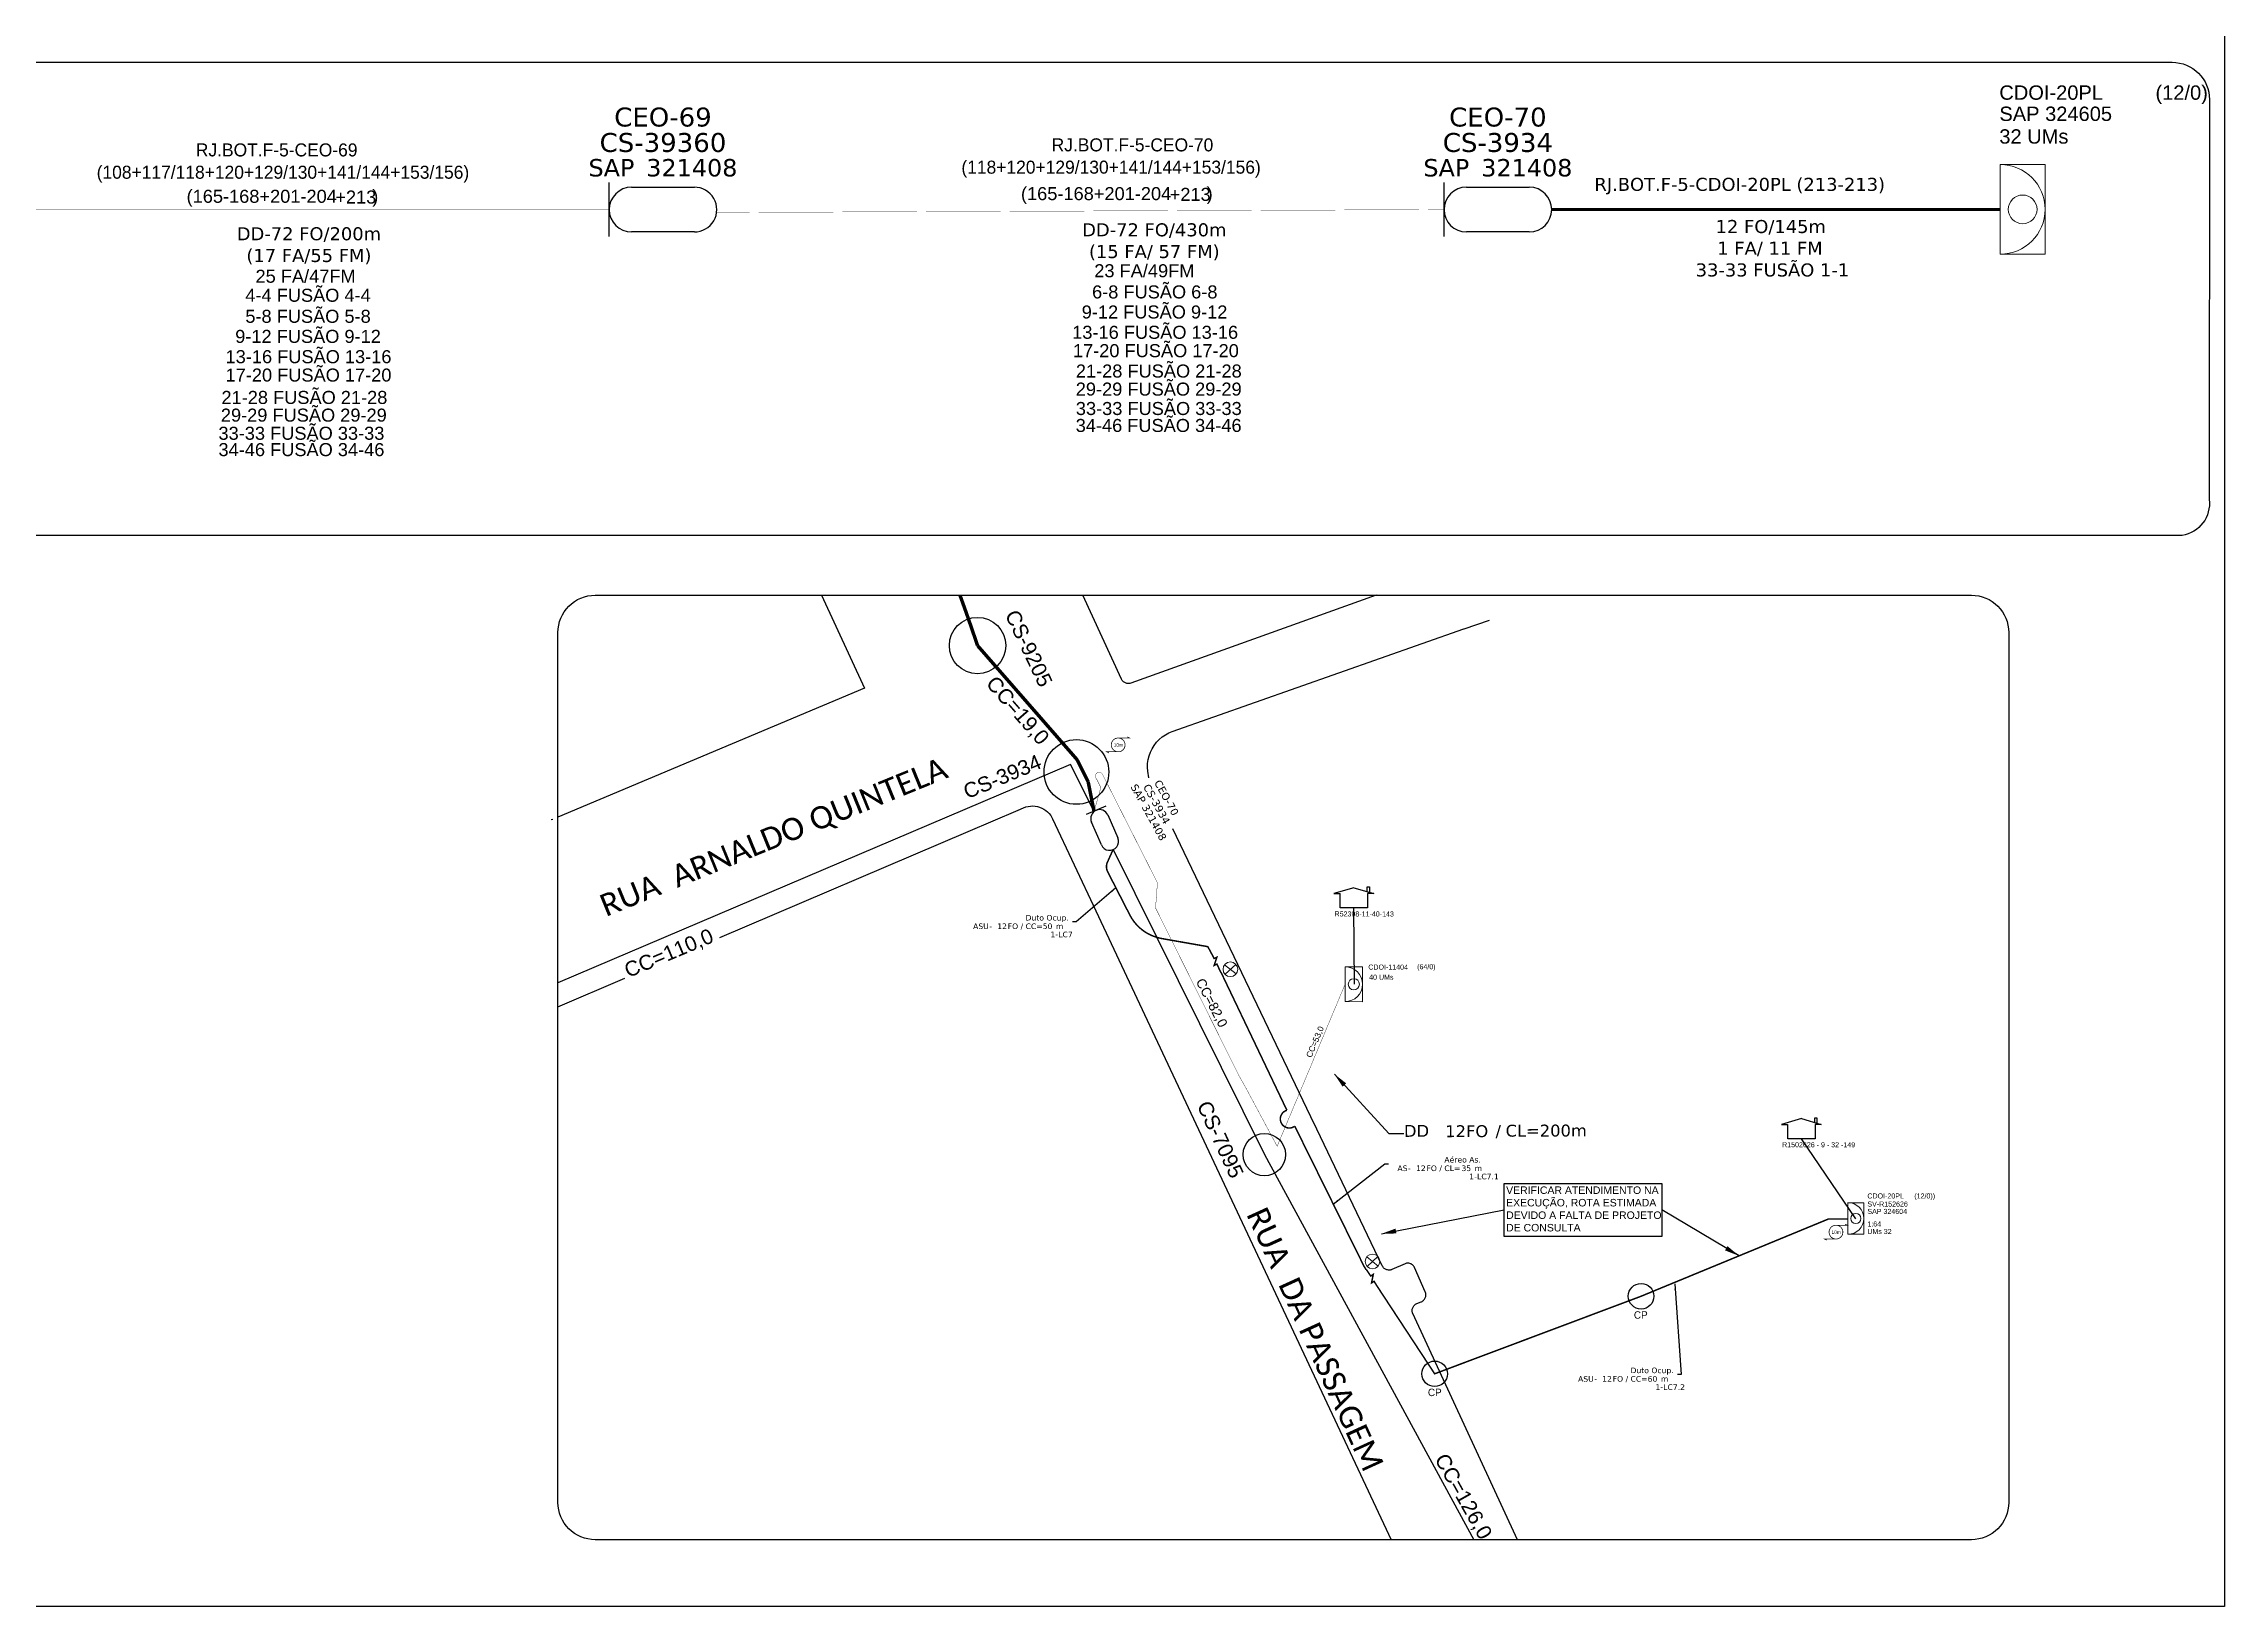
# Model space of a CAD drawing. Header units: millimetres. Extents: x 3898 to 4492, y 1279 to 1699.
# Drawn here: x 4198.3 to 4491.6, y 1279.1 to 1489.2 of the extents above; entities that cross this region are included whole.
import ezdxf
from ezdxf.enums import TextEntityAlignment as Align

# ---------------------------------------------------------------- set-up
doc = ezdxf.new("R2010")
doc.units = ezdxf.units.MM
doc.linetypes.add('PHANTOM2', pattern=[1.25, 0.625, -0.125, 0.125, -0.125, 0.125, -0.125])
for name, color, linetype in [('10.1-Caixas Subterrâneas', 5, 'Continuous'), ('10.2-Nº Policía', 7, 'Continuous'), ('20.4-CEOS', 1, 'Continuous'), ('30.0 - Legenda dos cabos', 7, 'Continuous'), ('CAP a instalar', 1, 'Continuous'), ('CD a instalar', 1, 'Continuous'), ('CEO', 1, 'Continuous'), ('CEOS', 1, 'Continuous'), ('Folga', 1, 'Continuous'), ('label_cabos', 7, 'Continuous'), ('Legenda', 1, 'Continuous'), ('ml', 1, 'Continuous'), ('Subida Lateral', 5, 'Continuous'), ('surveys legendas', 7, 'Continuous')]:
    doc.layers.add(name, color=color, linetype=linetype)
for name, color, linetype, lineweight in [('10.4-Postes', 1, 'Continuous', 0), ("20.0-LEGENDA DOS CDO'S", 1, 'Continuous', 0), ('20.1-CDO_INTERIOR', 1, 'Continuous', 0)]:
    doc.layers.add(name, color=color, linetype=linetype, lineweight=lineweight)
doc.layers.add('DROP DE CLIENTE', color=140, linetype='Continuous', plot=False)
doc.layers.add('EXTRA', color=50, linetype='Continuous', plot=False)
doc.styles.add('ARIAL', font='arial.ttf')
doc.styles.add('Legend', font='calibri.ttf')
doc.styles.add('siredit', font='verdana.ttf')
doc.dimstyles.new('CC', dxfattribs={"dimtxt": 0.8, "dimasz": 2, "dimexe": 0.18, "dimexo": 0.0625, "dimgap": 0.09, "dimtad": 0, "dimdec": 0, "dimrnd": 1, "dimzin": 0, "dimdsep": 46, "dimtxsty": 'siredit', "dimblk": 'NONE', "dimcen": 0, "dimse1": 1, "dimse2": 1, "dimsd1": 1, "dimsd2": 1, "dimclrt": 7, "dimadec": 0, "dimazin": 0, "dimtfac": 1, "dimtdec": 0, "dimtofl": 0, "dimtmove": 0, "dimatfit": 3, "dimfxl": 0, "dimtolj": 1, "dimtzin": 0, "dimarcsym": 0})
doc.dimstyles.new('CL', dxfattribs={"dimtxt": 1, "dimasz": 2, "dimexe": 0.18, "dimexo": 0.0625, "dimgap": 0.09, "dimtad": 0, "dimdec": 0, "dimrnd": 1, "dimzin": 0, "dimdsep": 46, "dimtxsty": 'siredit', "dimblk": 'NONE', "dimcen": 0, "dimse1": 1, "dimse2": 1, "dimsd1": 1, "dimsd2": 1, "dimclrt": 7, "dimadec": 0, "dimazin": 0, "dimtfac": 1, "dimtdec": 0, "dimtofl": 0, "dimtmove": 0, "dimatfit": 3, "dimfxl": 0, "dimtolj": 1, "dimtzin": 0, "dimarcsym": 0})
doc.dimstyles.get("Standard").update_dxf_attribs({"dimtxt": 0.18, "dimasz": 0.18, "dimexe": 0.18, "dimexo": 0.0625, "dimgap": 0.09, "dimtad": 0, "dimtih": 1, "dimtoh": 1, "dimdec": 4, "dimzin": 0, "dimdsep": 46, "dimtxsty": 'Standard', "dimcen": 0.09, "dimadec": 0, "dimazin": 0, "dimtfac": 1, "dimtdec": 4, "dimtofl": 0, "dimtmove": 0, "dimatfit": 3, "dimfxl": 0, "dimtolj": 1, "dimtzin": 0, "dimarcsym": 0})

# ---------------------------------------------------------------- blocks, each defined once
blk = doc.blocks.new('PTPT')
at = {"layer": '10.4-Postes', "color": 1, "linetype": 'PHANTOM2'}
for points in [[(-0.0000079, 0.0000104), (0.0000075, -0.000002)], [(0.000007, 0.0000109), (-0.0000074, -0.0000025)]]:
    blk.add_lwpolyline(points, dxfattribs=at)
at = {"layer": '10.4-Postes', "color": 1}
blk.add_circle((-0.0000002, 0.0000042), 0.00000987, dxfattribs=at)
blk = doc.blocks.new('CDOI_PADRÃO')
at = {"layer": '20.1-CDO_INTERIOR', "color": 0, "lineweight": 18}
for p, q in [((3.07, 6.14), (-3.07, 6.14)), ((-3.07, 6.14), (-3.07, -6.14)), ((3.07, -6.14), (3.07, 6.14)), ((-3.07, -6.14), (3.07, -6.14))]:
    blk.add_line(p, q, dxfattribs=at)
for centre, major_axis, start_param, end_param in [((-3.07, 0), (4.34, 4.34), 3.926991, 7.068583), ((0, 0), (1.39, 1.39), 5.497787, 11.780972)]:
    blk.add_ellipse(centre, major_axis=major_axis, ratio=1, start_param=start_param, end_param=end_param, dxfattribs=at)
blk = doc.blocks.new('SURVEY_SURVEY')
for p, q in [((0, 0.0000254), (-0.0000251, 0.000018)), ((-0.0000251, 0.000018), (-0.0000173, 0.000018)), ((-0.0000172, 0), (-0.0000172, 0.0000179)), ((0.0000172, 0), (-0.0000172, 0)), ((0, 0.0000254), (0.0000251, 0.000018)), ((0.0000169, 0.0000264), (0.0000195, 0.0000264)), ((0.0000169, 0.0000205), (0.0000169, 0.0000264)), ((0.0000251, 0.000018), (0.0000172, 0.000018)), ((0.0000172, 0.000018), (0.0000172, 0)), ((0.0000195, 0.0000264), (0.0000195, 0.0000198))]:
    blk.add_line(p, q)
blk = doc.blocks.new('LEGENDA DOS CABOS')
at = {"layer": 'EXTRA', "style": 'siredit'}
for tag, p in [('ID', (4.6, 0.97)), ('XX', (9.03, 0.97))]:
    blk.add_attdef(tag, text='', height=0.48, rotation=359.69, dxfattribs=at).set_placement(p, align=Align.MIDDLE_CENTER)
at = {"layer": 'Legenda', "color": 7, "style": 'siredit'}
for tag, p in [('TIPO_CABO', (1.31, 0)), ('CABO', (4.69, -0.05)), ('/', (6.81, -0.05)), ('METROS', (10.03, -0.05))]:
    blk.add_attdef(tag, text='', height=0.8, rotation=359.69, dxfattribs=at).set_placement(p, align=Align.MIDDLE_CENTER)
blk = doc.blocks.new('_None')
blk = doc.blocks.new('A$C07E14978')
at = {"layer": 'Folga', "color": 0, "const_width": 0.137}
for points in [[(2.23, 0.28), (0.03, 0.28), (0.47, 0.06)], [(2.23, 2.92), (4.42, 2.92), (3.98, 3.13)]]:
    blk.add_lwpolyline(points, dxfattribs=at)
at = {"layer": 'Folga', "color": 0, "const_width": 0.146}
blk.add_lwpolyline([(2.23, 2.92, 1.000012), (2.23, 0.28, 0.999978)], format="xyb", close=True, dxfattribs=at)
at = {"layer": 'Folga', "color": 0}
blk.add_text('10m', height=0.659, dxfattribs=at).set_placement((1.38, 1.27))
blk = doc.blocks.new('CDOI_CT_DRT')
at = {"layer": '20.1-CDO_INTERIOR', "color": 0, "lineweight": 18}
blk.add_lwpolyline([(2.13, -2.13), (2.13, 2.12), (0, 2.12), (0, -2.13)], close=True, dxfattribs=at)
blk.add_circle((1.06, 0), 0.68, dxfattribs=at)
blk.add_arc((0, 0), 2.13, 269.9724, 89.9724, dxfattribs=at)
at = {"layer": "20.0-LEGENDA DOS CDO'S", "color": 0, "style": 'ARIAL'}
for tag, p in [('CDO_N', (2.61, 2.69)), ('SAP', (2.61, 0.61)), ('SURVEY', (2.61, 1.6)), ('1:XX', (2.6, -1.08)), ('UMS', (2.6, -2.09))]:
    blk.add_attdef(tag, p, '', height=0.68, rotation=359.9724, dxfattribs=at)
blk.add_attdef('FIBRAS_UTILIZADAS', text='', height=0.68, rotation=359.9724, dxfattribs=at).set_placement((10.32, 2.69), align=Align.CENTER)
blk = doc.blocks.new('*U129')
at = {"layer": '30.0 - Legenda dos cabos', "color": 0, "style": 'siredit'}
for s, p in [('Aéreo As.', (7.5, 0.55)), ('CL=', (7.5, -0.6))]:
    blk.add_text(s, height=0.75, dxfattribs=at).set_placement(p, align=Align.MIDDLE_LEFT)
for s, p in [('-', (2.8, -0.6)), ('/', (7, -0.6)), ('-', (11.7, -1.7))]:
    blk.add_text(s, height=0.75, dxfattribs=at).set_placement(p, align=Align.MIDDLE_CENTER)
for s, p in [('FO', (6.5, -0.6)), ('m', (12.58, -0.6))]:
    blk.add_text(s, height=0.75, dxfattribs=at).set_placement(p, align=Align.MIDDLE_RIGHT)
at = {"layer": '30.0 - Legenda dos cabos', "color": 0, "style": 'siredit', "flags": 9}
blk.add_attdef('DESTINO_CABO', text='', height=0.75, dxfattribs=at).set_placement((3.65, 0.55), align=Align.MIDDLE_CENTER)
at = {"layer": '30.0 - Legenda dos cabos', "color": 0, "style": 'siredit', "flags": 8}
for tag, p in [('TIPO_CABO', (2.55, -0.6)), ('FIBRAS', (5, -0.6)), ('CODIGO', (11.5, -1.7))]:
    blk.add_attdef(tag, text='', height=0.75, dxfattribs=at).set_placement(p, align=Align.MIDDLE_RIGHT)
for tag, p in [('COMP_CABO', (9.8, -0.6)), ('LANCE', (11.9, -1.7))]:
    blk.add_attdef(tag, text='', height=0.75, dxfattribs=at).set_placement(p, align=Align.MIDDLE_LEFT)
at = {"layer": '30.0 - Legenda dos cabos', "color": 0}
blk.add_leader([(-7.43, -5.41), (-0.5, 0), (0, 0)], dimstyle='Standard', override={"dimasz": 0.75, "dimgap": 0.5, "dimtad": 0}, dxfattribs=at)
blk = doc.blocks.new('*U130')
at = {"layer": '30.0 - Legenda dos cabos', "color": 0, "style": 'siredit'}
for s, p in [('Duto Ocup.', (7.5, 0.55)), ('CC=', (7.5, -0.6))]:
    blk.add_text(s, height=0.75, dxfattribs=at).set_placement(p, align=Align.MIDDLE_LEFT)
for s, p in [('-', (2.8, -0.6)), ('/', (7, -0.6)), ('-', (11.7, -1.7))]:
    blk.add_text(s, height=0.75, dxfattribs=at).set_placement(p, align=Align.MIDDLE_CENTER)
for s, p in [('FO', (6.5, -0.6)), ('m', (12.58, -0.6))]:
    blk.add_text(s, height=0.75, dxfattribs=at).set_placement(p, align=Align.MIDDLE_RIGHT)
at = {"layer": '30.0 - Legenda dos cabos', "color": 0, "style": 'siredit', "flags": 9}
blk.add_attdef('DESTINO_CABO', text='', height=0.75, dxfattribs=at).set_placement((3.65, 0.55), align=Align.MIDDLE_CENTER)
at = {"layer": '30.0 - Legenda dos cabos', "color": 0, "style": 'siredit', "flags": 8}
for tag, p in [('TIPO_CABO', (2.55, -0.6)), ('FIBRAS', (5, -0.6)), ('CODIGO', (11.5, -1.7))]:
    blk.add_attdef(tag, text='', height=0.75, dxfattribs=at).set_placement(p, align=Align.MIDDLE_RIGHT)
for tag, p in [('COMP_CABO', (9.8, -0.6)), ('LANCE', (11.9, -1.7))]:
    blk.add_attdef(tag, text='', height=0.75, dxfattribs=at).set_placement(p, align=Align.MIDDLE_LEFT)
at = {"layer": '30.0 - Legenda dos cabos', "color": 0}
blk.add_leader([(19.64, 4.58), (14.3, 0), (13.8, 0)], dimstyle='Standard', override={"dimasz": 0.75, "dimgap": 0.5, "dimtad": 0}, dxfattribs=at)
blk = doc.blocks.new('*U131')
at = {"layer": '30.0 - Legenda dos cabos', "color": 0, "style": 'siredit'}
for s, p in [('Duto Ocup.', (7.5, 0.55)), ('CC=', (7.5, -0.6))]:
    blk.add_text(s, height=0.75, dxfattribs=at).set_placement(p, align=Align.MIDDLE_LEFT)
for s, p in [('-', (2.8, -0.6)), ('/', (7, -0.6)), ('-', (11.7, -1.7))]:
    blk.add_text(s, height=0.75, dxfattribs=at).set_placement(p, align=Align.MIDDLE_CENTER)
for s, p in [('FO', (6.5, -0.6)), ('m', (12.58, -0.6))]:
    blk.add_text(s, height=0.75, dxfattribs=at).set_placement(p, align=Align.MIDDLE_RIGHT)
at = {"layer": '30.0 - Legenda dos cabos', "color": 0, "style": 'siredit', "flags": 9}
blk.add_attdef('DESTINO_CABO', text='', height=0.75, dxfattribs=at).set_placement((3.65, 0.55), align=Align.MIDDLE_CENTER)
at = {"layer": '30.0 - Legenda dos cabos', "color": 0, "style": 'siredit', "flags": 8}
for tag, p in [('TIPO_CABO', (2.55, -0.6)), ('FIBRAS', (5, -0.6)), ('CODIGO', (11.5, -1.7))]:
    blk.add_attdef(tag, text='', height=0.75, dxfattribs=at).set_placement(p, align=Align.MIDDLE_RIGHT)
for tag, p in [('COMP_CABO', (9.8, -0.6)), ('LANCE', (11.9, -1.7))]:
    blk.add_attdef(tag, text='', height=0.75, dxfattribs=at).set_placement(p, align=Align.MIDDLE_LEFT)
at = {"layer": '30.0 - Legenda dos cabos', "color": 0}
blk.add_leader([(13.47, 12.17), (14.3, 0), (13.8, 0)], dimstyle='Standard', override={"dimasz": 0.75, "dimgap": 0.5, "dimtad": 0}, dxfattribs=at)

msp = doc.modelspace()

# ---------------------------------------------------------------- linework, layer by layer
at = {"color": 5}
for p, q in [((4336.39, 1392.28), (4267.47, 1362.9)), ((4339.56, 1385.96), (4336.39, 1392.28))]:
    msp.add_line(p, q, dxfattribs=at)
at = {"color": 0}
for p, q in [((4342.12, 1380.85), (4362.46, 1339.82)), ((4362.46, 1339.82), (4390.61, 1288.03))]:
    msp.add_line(p, q, dxfattribs=at)
msp.add_lwpolyline([(3897.56, 1699.06), (4491.56, 1699.06), (4491.56, 1279.06), (3897.56, 1279.06)], close=True)
msp.add_lwpolyline([(3909.98, 1486.73), (4484.54, 1486.73, -0.414214), (4489.54, 1481.73), (4489.51, 1427.94, -0.408247), (4485.86, 1423.1), (3910.04, 1423.1, -0.434941), (3904.98, 1428.39), (3904.98, 1481.73, -0.414214)], format="xyb", close=True)
at = {"color": 4, "linetype": 'Continuous'}
for points in [[(4302.89, 1415.05), (4308.69, 1402.55), (4267.47, 1385.19)], [(4377.51, 1415.05), (4344.5, 1403.23), (4344.49, 1403.22), (4344.39, 1403.19), (4344.28, 1403.18), (4344.18, 1403.17), (4344.07, 1403.17), (4343.97, 1403.19), (4343.87, 1403.21), (4343.77, 1403.25), (4343.68, 1403.3), (4343.59, 1403.35), (4343.51, 1403.42), (4343.43, 1403.49), (4343.36, 1403.57), (4343.3, 1403.66), (4343.26, 1403.75), (4338.03, 1415.05)], [(4346.93, 1390.5), (4346.78, 1391.38), (4346.74, 1391.9), (4346.76, 1392.42), (4346.83, 1392.94), (4346.95, 1393.45), (4347.13, 1393.94), (4347.36, 1394.41), (4347.63, 1394.86), (4347.95, 1395.27), (4348.32, 1395.65), (4348.72, 1395.99), (4349.15, 1396.28), (4349.61, 1396.53), (4350.08, 1396.72), (4389.27, 1410.52), (4389.31, 1410.54), (4392.73, 1411.68)], [(4266.8, 1384.9), (4266.55, 1384.84)], [(4289.24, 1369.01), (4322.62, 1383.29), (4329.35, 1386.16)], [(4329.35, 1386.16), (4330.09, 1386.47), (4330.39, 1386.58), (4330.69, 1386.66), (4331.01, 1386.7), (4331.32, 1386.71), (4331.63, 1386.69), (4331.94, 1386.64), (4332.24, 1386.55), (4332.54, 1386.43), (4332.81, 1386.29), (4333.07, 1386.11), (4333.31, 1385.91), (4333.53, 1385.69), (4333.73, 1385.44), (4333.89, 1385.17), (4333.99, 1384.99), (4339.79, 1372.6), (4379.49, 1288.03)], [(4369.19, 1343.89), (4350.13, 1383.63)], [(4267.47, 1359.7), (4276.46, 1363.55)], [(4396.48, 1288.03), (4382.43, 1318.43), (4382.4, 1318.49), (4382.37, 1318.59), (4382.35, 1318.69), (4382.34, 1318.8), (4382.34, 1318.9), (4382.35, 1319.01), (4382.37, 1319.11), (4382.41, 1319.21), (4382.45, 1319.3), (4382.5, 1319.39), (4382.56, 1319.48), (4382.63, 1319.56), (4382.71, 1319.62), (4382.8, 1319.69), (4382.89, 1319.74), (4382.98, 1319.78), (4383.53, 1320.02), (4383.58, 1320.04), (4383.68, 1320.08), (4383.76, 1320.14), (4383.85, 1320.21), (4383.92, 1320.28), (4383.99, 1320.36), (4384.04, 1320.45), (4384.09, 1320.54), (4384.13, 1320.64), (4384.16, 1320.74), (4384.17, 1320.84), (4384.18, 1320.95), (4384.17, 1321.05), (4384.16, 1321.16), (4384.13, 1321.26), (4384.09, 1321.36), (4382.65, 1324.62), (4382.63, 1324.67), (4382.58, 1324.76), (4382.52, 1324.84), (4382.45, 1324.92), (4382.37, 1324.99), (4382.29, 1325.05), (4382.2, 1325.11), (4382.1, 1325.15), (4382, 1325.18), (4381.9, 1325.21), (4381.79, 1325.22), (4381.69, 1325.22), (4381.59, 1325.21), (4381.48, 1325.18), (4381.38, 1325.15), (4379.58, 1324.35), (4379.56, 1324.34), (4379.46, 1324.31), (4379.36, 1324.29), (4379.25, 1324.28), (4379.15, 1324.28), (4379.04, 1324.3), (4378.94, 1324.32), (4378.84, 1324.36), (4378.75, 1324.4), (4378.66, 1324.46), (4378.58, 1324.52), (4378.5, 1324.59), (4378.43, 1324.67), (4378.37, 1324.76), (4378.32, 1324.85), (4369.01, 1344.26)]]:
    msp.add_lwpolyline(points, dxfattribs=at)
at = {"color": 0, "const_width": 0.0467}
msp.add_lwpolyline([(4339.88, 1390.37, -1.127597), (4340.68, 1390.99), (4340.68, 1390.99), (4348.08, 1376.38)], format="xyb", dxfattribs=at)
for points in [[(4340.47, 1389.19), (4339.88, 1390.37)], [(4340.47, 1389.19), (4339.56, 1385.96)], [(4348.08, 1376.38), (4347.83, 1372.99)], [(4360.07, 1348.61), (4359.05, 1350.42), (4347.83, 1372.99)], [(4360.07, 1348.61), (4364.18, 1340.94), (4373.32, 1362.74)]]:
    msp.add_lwpolyline(points, dxfattribs=at)
at = {"color": 3}
msp.add_lwpolyline([(4394.71, 1335.93), (4415.92, 1335.93), (4415.92, 1328.81), (4394.71, 1328.81)], close=True, dxfattribs=at)
at = {"layer": '10.2-Nº Policía'}
msp.add_lwpolyline([(4272.47, 1415.05), (4457.55, 1415.05, -0.414214), (4462.55, 1410.05), (4462.55, 1293.03, -0.414214), (4457.55, 1288.03), (4272.47, 1288.03, -0.414214), (4267.47, 1293.03), (4267.47, 1410.05, -0.414214)], format="xyb", close=True, dxfattribs=at)
at = {"layer": '10.2-Nº Policía', "color": 1, "const_width": 0.2}
for points in [[(4342.12, 1380.85), (4341.36, 1379.16, 0.228231), (4341.39, 1377.86), (4344.36, 1372.06, 0.234792), (4348.65, 1368.88), (4354.85, 1367.79), (4355.22, 1367.12)], [(4356.4, 1364.76), (4356.86, 1363.86), (4365.49, 1345.78, 1.203743), (4366.55, 1343.64), (4375.89, 1324.74), (4376.15, 1324.34)]]:
    msp.add_lwpolyline(points, format="xyb", dxfattribs=at)
msp.add_lwpolyline([(4377.61, 1322.14), (4385.36, 1310.34), (4413.12, 1320.77), (4438.34, 1331.17), (4440.94, 1331.16)], dxfattribs=at)
at = {"layer": '20.1-CDO_INTERIOR', "color": 1, "lineweight": 18}
msp.add_lwpolyline([(4467.44, 1460.92), (4467.44, 1472.99), (4461.41, 1472.99), (4461.41, 1460.92)], close=True, dxfattribs=at)
msp.add_circle((4464.43, 1466.95), 1.93, dxfattribs=at)
msp.add_arc((4461.41, 1466.95), 6.03, 270, 90, dxfattribs=at)
at = {"layer": '20.4-CEOS', "color": 5}
for p, q in [((4274.36, 1463.3), (4274.36, 1470.55)), ((4277.37, 1469.93), (4285.81, 1469.93)), ((4386.64, 1463.3), (4386.64, 1470.55)), ((4389.64, 1469.93), (4398.09, 1469.93)), ((4285.81, 1463.92), (4277.37, 1463.92)), ((4398.09, 1463.92), (4389.64, 1463.92))]:
    msp.add_line(p, q, dxfattribs=at)
for centre, major_axis, start_param, end_param in [((4277.37, 1466.92), (-2.13, 2.13), -0.785398, 2.356194), ((4285.81, 1466.92), (-2.13, 2.13), 2.356194, 5.497787), ((4389.64, 1466.92), (-2.13, 2.13), -0.785398, 2.356194), ((4398.09, 1466.92), (2.13, 2.13), 3.926991, 7.068583)]:
    msp.add_ellipse(centre, major_axis=major_axis, ratio=1, start_param=start_param, end_param=end_param, dxfattribs=at)
at = {"layer": 'CAP a instalar', "color": 5, "ltscale": 7, "const_width": 0.04}
for points in [[(4189.82, 1466.92), (4274.36, 1466.92)], [(4288.79, 1466.53), (4386.64, 1466.92)]]:
    msp.add_lwpolyline(points, dxfattribs=at)
at = {"layer": 'CAP a instalar', "ltscale": 7, "const_width": 0.4}
msp.add_lwpolyline([(4401.09, 1466.92), (4461.41, 1466.95)], dxfattribs=at)
at = {"layer": 'CAP a instalar', "color": 8, "ltscale": 7, "const_width": 0.467}
msp.add_lwpolyline([(4337.29, 1392.92), (4323.89, 1408.28, 0.00658), (4321.53, 1415.05, 0.00658)], format="xyb", dxfattribs=at)
for points in [[(4338.77, 1389.96), (4337.29, 1392.92)], [(4339.56, 1385.96), (4338.77, 1389.96)]]:
    msp.add_lwpolyline(points, dxfattribs=at)
at = {"layer": 'CEO', "color": 5}
for p, q in [((4340.55, 1381.47), (4339.21, 1384.55)), ((4341.41, 1385.5), (4342.74, 1382.42))]:
    msp.add_line(p, q, dxfattribs=at)
msp.add_lwpolyline([(4341.16, 1386.7), (4338.51, 1385.55)], dxfattribs=at)
for centre, start, end in [((4340.31, 1385.02), 23.4673, 203.4673), ((4341.65, 1381.94), 203.4673, 23.4673)]:
    msp.add_arc(centre, 1.2, start, end, dxfattribs=at)
at = {"layer": 'DROP DE CLIENTE'}
for points in [[(4374.58, 1362.73), (4374.49, 1373)], [(4441.98, 1331.19), (4434.67, 1341.96)]]:
    msp.add_lwpolyline(points, dxfattribs=at)
at = {"layer": 'ml', "color": 5}
for centre, radius in [((4323.89, 1408.28), 3.79), ((4337.19, 1391.28), 4.35), ((4362.46, 1339.82), 2.85), ((4362.46, 1339.82), 2.85), ((4413.12, 1320.77), 1.72), ((4385.36, 1310.34), 1.72)]:
    msp.add_circle(centre, radius, dxfattribs=at)
at = {"layer": 'Subida Lateral', "color": 5, "const_width": 0.2}
for points in [[(4356.4, 1364.76), (4356.08, 1365.44), (4355.71, 1365.26), (4356.07, 1366.37), (4355.7, 1366.19), (4355.22, 1367.12)], [(4377.61, 1322.14), (4377.21, 1322.78), (4376.87, 1322.56), (4377.1, 1323.71), (4376.76, 1323.49), (4376.18, 1324.36)]]:
    msp.add_lwpolyline(points, dxfattribs=at)

# ---------------------------------------------------------------- block references
at = {"layer": '10.4-Postes', "xscale": 100000, "yscale": 100000, "zscale": 100000}
for p in [(4357.91, 1364.32), (4377.02, 1325.03)]:
    msp.add_blockref('PTPT', p, dxfattribs=at)
at = {"layer": '20.1-CDO_INTERIOR'}
msp.add_blockref('CDOI_CT_DRT', (4440.94, 1331.23), dxfattribs=at).add_auto_attribs({'CDO_N': 'CDOI-20PL', 'FIBRAS_UTILIZADAS': '(12/0))', 'SURVEY': 'SV-R152626', 'SAP': 'SAP 324604', '1:XX': '1:64', 'UMS': 'UMs 32'})
at = {"layer": '30.0 - Legenda dos cabos', "ltscale": 2.5}
ref = msp.add_blockref('*U130', (4322.85, 1371.13), dxfattribs=at)
ref.add_attrib('TIPO_CABO', 'ASU', dxfattribs={"color": 0, "height": 0.75, "style": 'siredit'}).set_placement((4325.4, 1370.53), align=Align.MIDDLE_RIGHT)
ref.add_attrib('FIBRAS', '12', dxfattribs={"color": 0, "height": 0.75, "style": 'siredit'}).set_placement((4327.85, 1370.53), align=Align.MIDDLE_RIGHT)
ref.add_attrib('COMP_CABO', '50', dxfattribs={"color": 0, "height": 0.75, "style": 'siredit'}).set_placement((4332.65, 1370.53), align=Align.MIDDLE_LEFT)
ref.add_attrib('LANCE', 'LC7', dxfattribs={"color": 0, "height": 0.75, "style": 'siredit'}).set_placement((4334.75, 1369.43), align=Align.MIDDLE_LEFT)
ref.add_attrib('CODIGO', '1', dxfattribs={"color": 0, "height": 0.75, "style": 'siredit'}).set_placement((4334.35, 1369.43), align=Align.MIDDLE_RIGHT)
ref = msp.add_blockref('*U129', (4379.16, 1338.58), dxfattribs=at)
ref.add_attrib('TIPO_CABO', 'AS', dxfattribs={"color": 0, "height": 0.75, "style": 'siredit'}).set_placement((4381.71, 1337.98), align=Align.MIDDLE_RIGHT)
ref.add_attrib('FIBRAS', '12', dxfattribs={"color": 0, "height": 0.75, "style": 'siredit'}).set_placement((4384.16, 1337.98), align=Align.MIDDLE_RIGHT)
ref.add_attrib('COMP_CABO', '35', dxfattribs={"color": 0, "height": 0.75, "style": 'siredit'}).set_placement((4388.96, 1337.98), align=Align.MIDDLE_LEFT)
ref.add_attrib('LANCE', 'LC7.1', dxfattribs={"color": 0, "height": 0.75, "style": 'siredit'}).set_placement((4391.06, 1336.88), align=Align.MIDDLE_LEFT)
ref.add_attrib('CODIGO', '1', dxfattribs={"color": 0, "height": 0.75, "style": 'siredit'}).set_placement((4390.66, 1336.88), align=Align.MIDDLE_RIGHT)
ref = msp.add_blockref('*U131', (4404.2, 1310.25), dxfattribs=at)
ref.add_attrib('TIPO_CABO', 'ASU', dxfattribs={"color": 0, "height": 0.75, "style": 'siredit'}).set_placement((4406.75, 1309.65), align=Align.MIDDLE_RIGHT)
ref.add_attrib('FIBRAS', '12', dxfattribs={"color": 0, "height": 0.75, "style": 'siredit'}).set_placement((4409.2, 1309.65), align=Align.MIDDLE_RIGHT)
ref.add_attrib('COMP_CABO', '60', dxfattribs={"color": 0, "height": 0.75, "style": 'siredit'}).set_placement((4414, 1309.65), align=Align.MIDDLE_LEFT)
ref.add_attrib('LANCE', 'LC7.2', dxfattribs={"color": 0, "height": 0.75, "style": 'siredit'}).set_placement((4416.1, 1308.55), align=Align.MIDDLE_LEFT)
ref.add_attrib('CODIGO', '1', dxfattribs={"color": 0, "height": 0.75, "style": 'siredit'}).set_placement((4415.7, 1308.55), align=Align.MIDDLE_RIGHT)
at = {"layer": 'CAP a instalar', "color": 7, "ltscale": 7, "xscale": 0.3814914318472802, "yscale": 0.3814914318472802, "zscale": 0.3814914318472802, "rotation": 359.865006255441}
msp.add_blockref('CDOI_PADRÃO', (4374.49, 1362.73), dxfattribs=at)
at = {"layer": 'Folga', "xscale": 0.7017463766387664, "yscale": 0.7017463766387664, "zscale": 0.7017463766387664}
for p in [(4341.24, 1393.8), (4437.76, 1328.27)]:
    msp.add_blockref('A$C07E14978', p, dxfattribs=at)
at = {"layer": 'label_cabos'}
ref = msp.add_blockref('LEGENDA DOS CABOS', (4380.29, 1343), dxfattribs=dict(at, xscale=2.000000000023084, yscale=2.000000000023084, zscale=2.000000000023084, rotation=0.4583684524426536))
ref.add_attrib('CABO', '12FO', dxfattribs={"layer": 'Legenda', "color": 0, "height": 1.6, "rotation": 0.1484, "style": 'siredit'}).set_placement((4389.67, 1342.97), align=Align.MIDDLE_CENTER)
ref.add_attrib('METROS', 'CL=200m', dxfattribs={"layer": 'Legenda', "color": 0, "height": 1.6, "rotation": 0.1484, "style": 'siredit'}).set_placement((4400.36, 1343.05), align=Align.MIDDLE_CENTER)
ref.add_attrib('/', '/', dxfattribs={"layer": 'Legenda', "color": 0, "height": 1.6, "rotation": 0.1484, "style": 'siredit'}).set_placement((4393.91, 1343), align=Align.MIDDLE_CENTER)
ref.add_attrib('TIPO_CABO', 'DD', dxfattribs={"layer": 'Legenda', "color": 0, "height": 1.6, "rotation": 0.1484, "style": 'siredit'}).set_placement((4382.92, 1343.01), align=Align.MIDDLE_CENTER)
at = {"layer": 'surveys legendas', "color": 0, "xscale": 106998.2630797124, "yscale": 106998.2630797124, "zscale": 106998.2630797124}
for p in [(4374.49, 1373), (4434.67, 1341.96)]:
    msp.add_blockref('SURVEY_SURVEY', p, dxfattribs=at)

# ---------------------------------------------------------------- texts
at = {"color": 0, "linetype": 'Continuous'}
for s, p in [('                RJ.BOT.F-5-CEO-69     ', (4208.36, 1474.07)), ('    RJ.BOT.F-5-CEO-70      ', (4331.25, 1474.75)), ('(108+117/118+120+129/130+141/144+153/156)', (4205.44, 1471.07)), ('(118+120+129/130+141/144+153/156)', (4321.72, 1471.75))]:
    msp.add_text(s, height=1.752, dxfattribs=at).set_placement(p)
at = {"color": 0, "linetype": 'Continuous', "style": 'ARIAL'}
for s, p in [('(165-168+201-204       )', (4217.53, 1467.83)), ('(165-168+201-204       )', (4329.73, 1468.19)), ('25 FA/47FM', (4226.8, 1457.08)), ('23 FA/49FM', (4339.59, 1457.82)), ('4-4 FUSÃO 4-4', (4225.43, 1454.52)), ('6-8 FUSÃO 6-8', (4339.29, 1454.97)), ('5-8 FUSÃO 5-8', (4225.43, 1451.69)), ('13-16 FUSÃO 13-16', (4336.62, 1449.54)), ('9-12 FUSÃO 9-12', (4337.9, 1452.27)), ('9-12 FUSÃO 9-12', (4224.07, 1448.99)), ('17-20 FUSÃO 17-20', (4336.72, 1447.07)), ('13-16 FUSÃO 13-16', (4222.77, 1446.26)), ('17-20 FUSÃO 17-20', (4222.77, 1443.79)), ('21-28 FUSÃO 21-28', (4337.11, 1444.33)), ('21-28 FUSÃO 21-28', (4222.22, 1440.78))]:
    msp.add_text(s, height=1.752, dxfattribs=at).set_placement(p)
at = {"color": 1, "linetype": 'Continuous', "style": 'ARIAL'}
for s, p in [('+213', (4237.53, 1467.73)), ('+213', (4349.73, 1468.09)), ('33-33 FUSÃO 33-33', (4337.11, 1439.29)), ('33-33 FUSÃO 33-33', (4221.82, 1435.96))]:
    msp.add_text(s, height=1.752, dxfattribs=at).set_placement(p)
at = {"linetype": 'Continuous', "style": 'ARIAL'}
for s, p in [('29-29 FUSÃO 29-29', (4337.1, 1441.9)), ('29-29 FUSÃO 29-29', (4222.14, 1438.4)), ('34-46 FUSÃO 34-46', (4337.09, 1437.01)), ('34-46 FUSÃO 34-46', (4221.82, 1433.76))]:
    msp.add_text(s, height=1.752, dxfattribs=at).set_placement(p)
at = {"color": 8, "style": 'Legend'}
for s, rotation, p in [('RUA  ARNALDO QUINTELA', 22.1559, (4273.91, 1371.77)), ('RUA  DA PASSAGEM', 294.4973, (4359.99, 1331.81))]:
    msp.add_text(s, height=3, rotation=rotation, dxfattribs=at).set_placement(p)
at = {"color": 0, "linetype": 'Continuous', "char_height": 1.752, "width": 54.5384, "attachment_point": 5}
for s, insert in [('{\\fVerdana|b0|i0|c0|p34;\\PDD-72 FO/200m\\P(17 FA/55 FM)}', (4233.98, 1463.51)), ('{\\fVerdana|b0|i0|c0|p34;\\PDD-72 FO/430m\\P(15 FA/ 57 FM)}', (4347.66, 1464.04))]:
    msp.add_mtext(s, dxfattribs=dict(at, insert=insert))
at = {"color": 1, "linetype": 'Continuous', "insert": (4406.14, 1468.44), "char_height": 1.752, "width": 54.5384, "attachment_point": 1}
msp.add_mtext('{\\fVerdana|b0|i0|c0|p34;\\P\\pi17;12 FO/145m\\P\\pi17.22;1 FA/ 11 FM\\P\\pi14.32;33-33 FUSÃO 1-1}', dxfattribs=at)
at = {"color": 0, "insert": (4394.97, 1335.54), "char_height": 1.0085, "width": 49.4691, "attachment_point": 1, "style": 'ARIAL'}
msp.add_mtext('{\\C3;VERIFICAR ATENDIMENTO NA\\PEXECUÇÃO, ROTA ESTIMADA \\PDEVIDO A FALTA DE PROJETO\\PDE CONSULTA}', dxfattribs=at)
at = {"layer": '10.1-Caixas Subterrâneas'}
for p in [(4412.15, 1317.75), (4384.45, 1307.34)]:
    msp.add_text('CP', height=1, dxfattribs=at).set_placement(p)
at = {"layer": '10.2-Nº Policía', "style": 'ARIAL'}
msp.add_text('CC=82,0', height=1.28, rotation=297.1556, dxfattribs=at).set_placement((4353.2, 1363.11))
at = {"layer": "20.0-LEGENDA DOS CDO'S", "color": 1, "linetype": 'Continuous', "style": 'ARIAL'}
for s, p in [('CDOI-20PL', (4461.29, 1481.69)), ('SAP 324605', (4461.3, 1478.84)), ('32 UMs', (4461.29, 1475.79))]:
    msp.add_text(s, height=1.931, dxfattribs=at).set_placement(p)
msp.add_text('       (12/0)', height=1.931, dxfattribs=at).set_placement((4483.19, 1481.69), align=Align.CENTER)
at = {"layer": "20.0-LEGENDA DOS CDO'S", "color": 7, "style": 'ARIAL'}
for s, height, p in [('R52398-11-40-143', 0.6801, (4371.9, 1371.85)), ('CDOI-11404', 0.68, (4376.44, 1364.7)), ('40 UMs', 0.68, (4376.55, 1363.34)), ('R1502626 - 9 - 32 -149', 0.6801, (4432.08, 1340.81))]:
    msp.add_text(s, height=height, rotation=359.9431, dxfattribs=at).set_placement(p)
msp.add_text('(64/0)', height=0.68, rotation=359.9431, dxfattribs=at).set_placement((4384.24, 1364.75), align=Align.CENTER)
at = {"layer": '20.4-CEOS', "color": 0, "style": 'siredit'}
for tag, text, p in [('CEO-69', 'CEOSXXX', (4281.59, 1480.64)), ('CEO-70', 'CEOSXXX', (4393.86, 1480.64)), ('CS-39360', 'CS-XXXX', (4281.59, 1477.22)), ('CS-3934', 'CS-XXXX', (4393.86, 1477.22))]:
    msp.add_attdef(tag, text=text, height=2.549, dxfattribs=at).set_placement(p, align=Align.TOP_CENTER)
at = {"layer": 'CD a instalar', "color": 1, "linetype": 'Continuous', "insert": (4406.84, 1474.11), "char_height": 1.752, "width": 54.5384, "attachment_point": 1}
msp.add_mtext('{\\fVerdana|b0|i0|c0|p34;\\PRJ.BOT.F-5-CDOI-20PL (213-213)}', dxfattribs=at)
at = {"layer": 'CEO', "color": 7, "style": 'siredit'}
for s, p in [('CEO-70', (4349.75, 1388.06)), ('SAP 321408', (4347.34, 1386.1)), ('CS-3934', (4348.43, 1387.21))]:
    msp.add_text(s, height=1.014, rotation=298.7974, dxfattribs=at).set_placement(p, align=Align.TOP_CENTER)
at = {"layer": 'CEOS', "color": 0, "style": 'siredit'}
for tag, p in [('SAP', (4274.66, 1472.55)), ('321408', (4285.47, 1472.55)), ('SAP', (4386.93, 1472.55)), ('321408', (4397.75, 1472.55))]:
    msp.add_attdef(tag, text='', height=2.34, dxfattribs=at).set_placement(p, align=Align.MIDDLE_CENTER)
at = {"layer": 'surveys legendas', "color": 5, "style": 'ARIAL'}
for s, rotation, p in [('CS-9205', 295.4148, (4327.53, 1412.46)), ('CS-3934', 22.7366, (4322.51, 1387.61)), ('CS-7095', 294.7332, (4353.34, 1346.45))]:
    msp.add_text(s, height=2, rotation=rotation, dxfattribs=at).set_placement(p)
at = {"layer": 'surveys legendas', "color": 0, "style": 'ARIAL'}
for s, height, rotation, p in [('CC=19,0', 2, 311.1452, (4324.91, 1403.1)), ('CC=110,0', 2, 22.8048, (4276.92, 1363.57)), ('CC=53,0', 0.8, 67.1412, (4368.77, 1352.78)), ('CC=126,0', 2, 299.2702, (4385.29, 1298.89))]:
    msp.add_text(s, height=height, rotation=rotation, dxfattribs=at).set_placement(p)

# ---------------------------------------------------------------- leaders
at = {"color": 3}
for points in [[(4378.19, 1329.16), (4394.71, 1332.37)], [(4426.29, 1326.2), (4415.92, 1332.37)]]:
    msp.add_leader(points, dimstyle='CL', override={"dimgap": 0.09, "dimtad": 0}, dxfattribs=at)
at = {"layer": 'label_cabos'}
msp.add_leader([(4371.87, 1350.65), (4379.22, 1342.65), (4381.22, 1342.66)], dimstyle='CC', override={"dimgap": 0.09, "dimtad": 0}, dxfattribs=at)

doc.saveas('drawing.dxf')
